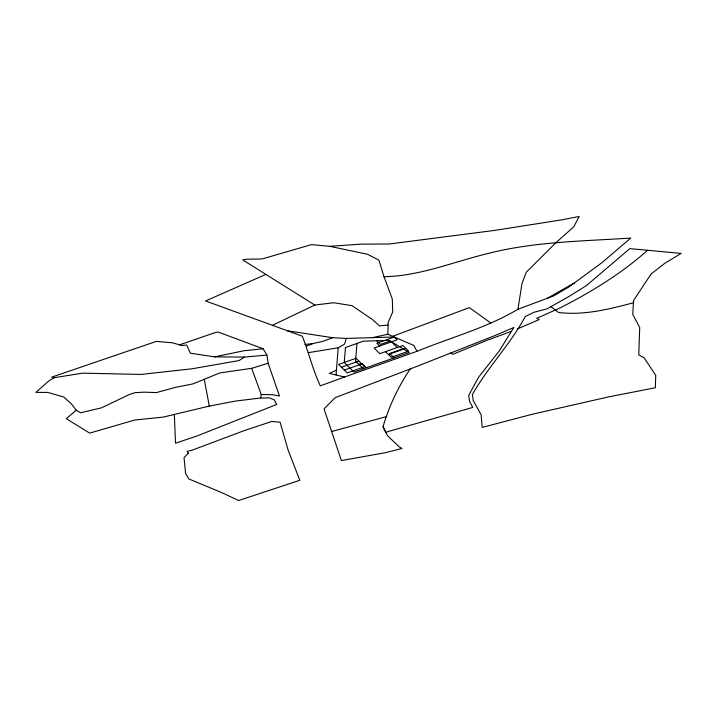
<?xml version="1.0" encoding="UTF-8"?>
<svg xmlns="http://www.w3.org/2000/svg" width="717" height="717" viewBox="0 0 717 717"><rect width="100%" height="100%" fill="white"/><g stroke="black" fill="none" stroke-linecap="round" stroke-linejoin="round"><path stroke-width="1.08" d="M384.025 276.708C420.081 276.09 453.78 261.687 488.411 253.397C534.927 241.539 583.154 241.226 630.763 238.053L601.697 262.843L568.984 286.917L553.838 295.816L517.952 309.26C486.529 327.992 450.643 337.465 416.98 351.321L413.906 345.486L387.87 334.239L388.184 322.48L392.701 311.958L392.289 299.007L384.025 276.708L378.89 260.163L367.624 254.311L329.73 246.325L311.528 244.614L261.983 258.98L246.827 259.204L242.687 259.886L314.79 305.039L333.728 302.735L352.083 305.684L372.49 319.585L379.544 325.894L387.96 325.034M633.425 302.78L633.559 300.468L651.09 274.002L664.641 263.399L681.15 253.406L629.759 248.629L586.542 285.5L569.513 296.175L546.954 308.902L534.165 312.2L525.31 316.52C510.316 344.357 487.811 367.149 472.36 394.583L473.238 400.57L481.125 414.758L482.191 427.422L532.265 414.256L608.796 396.851L655.329 387.754L655.759 375.376L644.018 357.666L638.748 354.924L639.707 327.535L632.752 314.333L633.425 302.78C609.029 309.224 583.97 315.614 558.534 312.478L551.05 306.733M336.049 375L338.209 347.772L344.536 344.133L346.356 338.415L394.296 337.008L397.164 339.84L374.077 348.014L379.822 353.678L402.909 345.504L408.645 351.16L391.213 357.335L385.468 351.68M356.932 343.443L355.542 361.045L363.376 368.771M517.952 309.26L521.895 283.986L526.188 272.352L556.016 242.579L573.752 226.832L579.157 216.471L561.958 219.832L495.106 230.345L389.277 243.995L361.045 244.147L329.73 246.325M76.244 410.196L66.305 418.683L89.679 433.113L134.653 420.037L163.144 417.124L209.292 406.091L235.696 401.045L260.63 397.998L261.248 394.52L251.658 368.323L219.796 372.939L193.061 383.873L175.62 387.332L156.315 392.602L144.162 392.154L134.957 392.665L129.454 394.458L101.429 407.874L80.564 412.759L76.244 410.196L71.279 403.779L63.768 396.994L47.725 392.423L35.85 392.387L49.24 380.619L54.501 377.644L82.652 373.154L141.15 374.426L191.806 368.825L239.075 360.57L244.452 357.066L266.93 355.085L268.131 363.241L279.469 395.99L272.577 394.691L261.248 394.52M383.039 426.776L385.737 432.234L472.826 407.408L469.626 401.637L468.703 395.381L478.714 377.017L499.247 350.98L513.856 327.463L495.017 335.52L417.043 366.333L335.063 397.729L324.048 408.887L341.391 460.583L385.603 452.66L402.022 448.466L399.315 446.906L387.395 435.595L383.039 426.776C389.026 406.109 398.302 386.768 410.214 368.95M647.451 250.269L646.546 251.129A319.28 120.124 -14.7 0 1 602.002 284.237A319.881 120.348 -14.7 0 1 560.291 307.817L536.71 318.321L539.175 319.612L517.271 328.995M574.595 282.785L547.447 298.209M272.415 325.312L314.79 305.039M336.443 370.106L329.336 373.423L344.51 376.99L416.98 351.321M265.855 274.396L205.573 300.952L302.314 336.21C308.812 352.45 312.737 369.811 320.338 385.871L344.51 376.99M306.311 346.141L312.702 343.613L323.089 341.292L332.697 337.698L346.356 338.415M392.665 336.309L469.357 307.629L490.742 322.982M511.49 331.281L485.848 340.772L452.777 354.35L450.769 353.006M394.296 337.008L376.855 343.183L379.732 346.015M390.129 341.005L380.485 344.42L376.792 340.772M341.462 367.265L358.903 361.09M358.921 364.37L361.78 363.358L366.235 367.758M403.008 348.758L389.672 353.481L394.135 357.873M344.339 370.097L361.771 363.922M388.345 354.512L405.777 348.328M179.465 344.841L216.113 332.285L218.631 332.213L263.121 348.776L266.93 355.085M251.658 368.323L268.131 363.241M331.406 431.58L386.427 416.64M387.87 334.239L372.356 337.653M54.501 377.644L51.66 377.142L156.369 341.382L172.645 342.816L181.858 345.549L186.599 345.002L190.381 353.194L214.634 356.86L243.932 350.747L263.121 348.776M308.418 352.647L338.209 347.772M304.868 344.465L312.702 343.613M260.63 397.998L269.493 397.908L274.405 399.952L276.726 404.451L196.691 436.097L175.513 443.214L174.339 414.381M214.634 356.86L244.452 357.066M287.463 330.797L332.697 337.698M391.518 341.839L397.254 347.503M204.273 379.293L209.292 406.091M345.442 347.512L344.259 362.488L353.992 372.087L409.264 352.513L389.143 340.414L363.358 341.167L345.442 347.512M188.311 453.108L184.036 457.751L185.586 473.337L188.786 478.92L220.782 492.194L238.653 500.529L299.805 480.273L288.18 450.303L280.096 422.196L271.573 421.515L243.395 430.926L192.255 450.133L187.083 451.343L188.311 453.108M356.026 358.258L338.594 364.433L347.207 372.93L364.639 366.754L356.026 358.258"/></g></svg>
